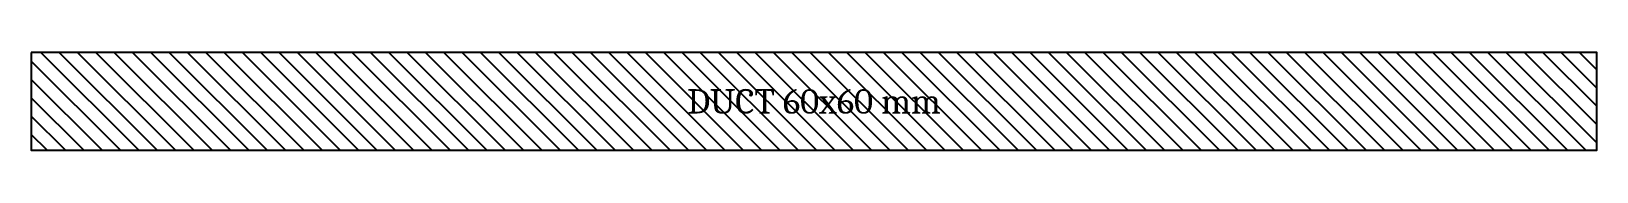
# Model space of a CAD drawing. Header units: millimetres. Extents: x 214 to 1173, y 225 to 285.
import ezdxf

# ---------------------------------------------------------------- set-up
doc = ezdxf.new("R2010")
doc.units = ezdxf.units.MM
doc.styles.add('hwBorder', font='Cambria.ttf')

# ---------------------------------------------------------------- blocks, each defined once
blk = doc.blocks.new('*U1882')
at = {"ltscale": 100, "true_color": 0x939598}
h = blk.add_hatch(dxfattribs=at)
h.set_pattern_fill('ANSI31', color=252, scale=2.5, angle=-90, style=0)
h.set_pattern_definition([(315, (-77804.956, 29175.876), (5.6126601, 5.6126601), [])])
h.paths.add_polyline_path([(-619.98, 0), (-619.98, -60), (339.37, -60), (339.37, 0)])
at = {"ltscale": 150}
blk.add_lwpolyline([(-619.98, 0), (-619.98, -60), (339.37, -60), (339.37, 0)], close=True, dxfattribs=at)
at = {"insert": (-140.3, -30), "char_height": 15, "width": 303.0236, "attachment_point": 5, "style": 'hwBorder'}
blk.add_mtext('DUCT 60x60 mm', dxfattribs=at)

msp = doc.modelspace()

# ---------------------------------------------------------------- block references
at = {"ltscale": 5}
msp.add_blockref('*U1882', (833.48, 284.75), dxfattribs=at)

doc.saveas('drawing.dxf')
